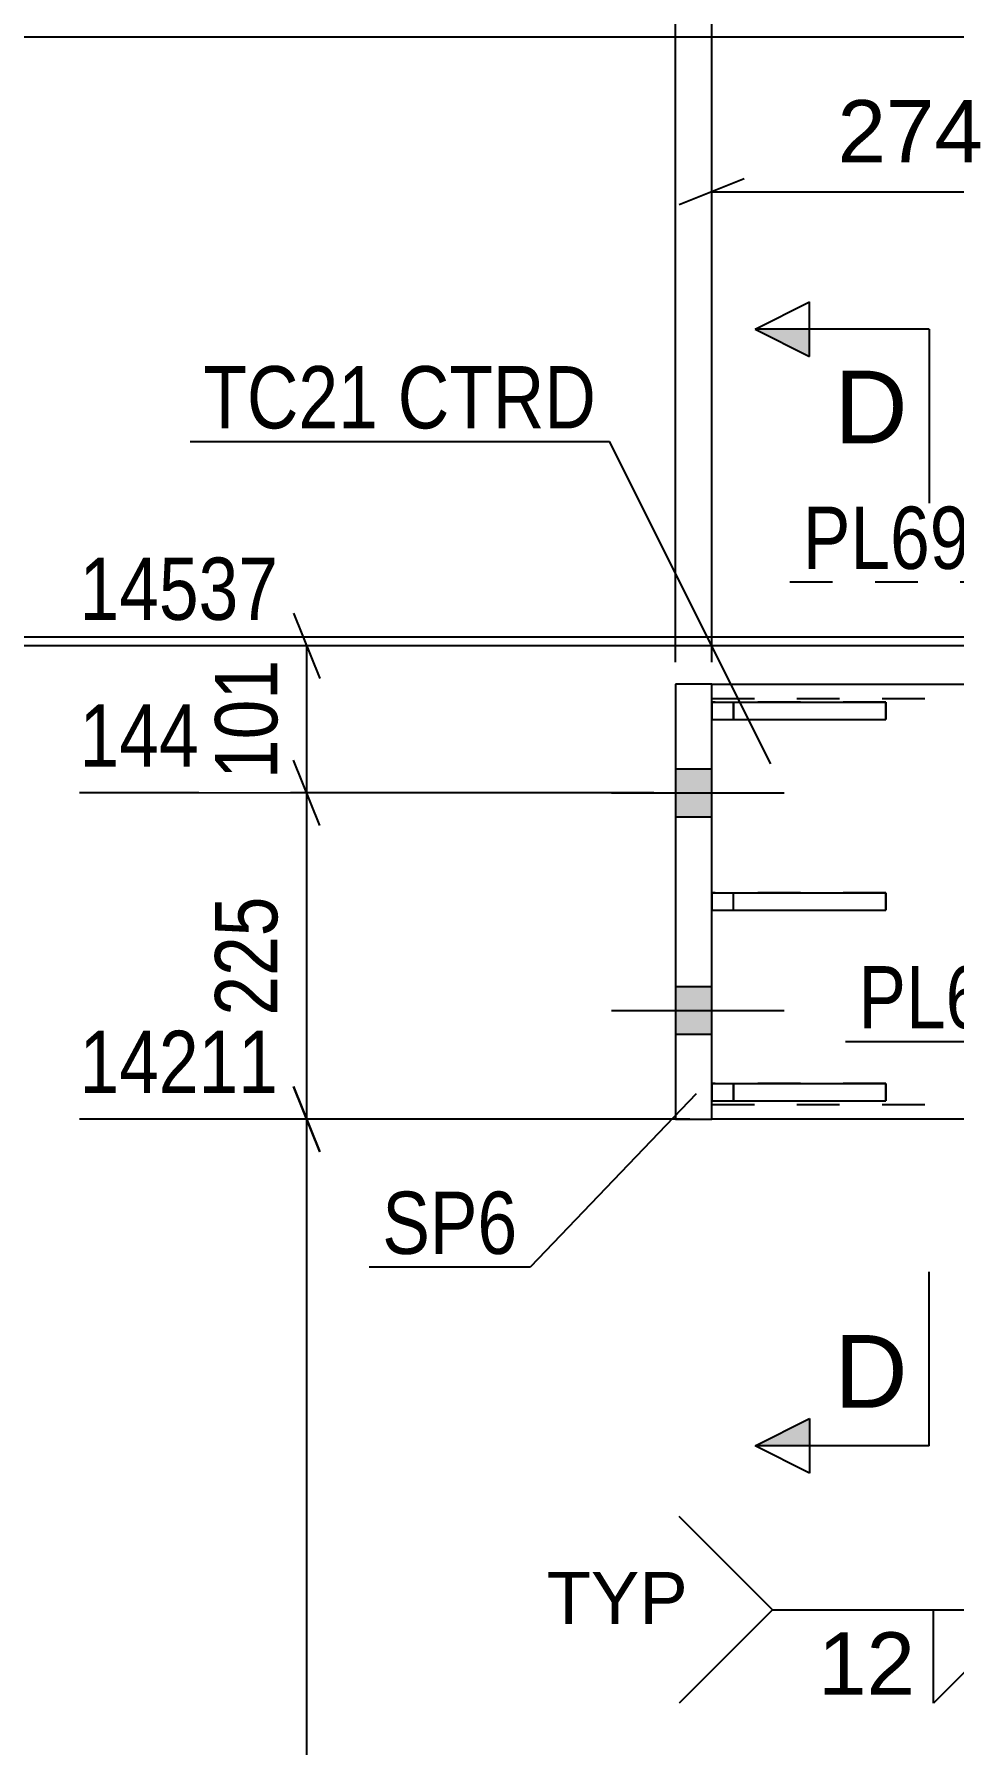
# Model space of a CAD drawing. Header units: millimetres. Extents: x -135 to 706, y -238 to 356.
# Drawn here: x -79.5 to -37.2, y 237.5 to 316.1 of the extents above; entities that cross this region are included whole.
import ezdxf

# ---------------------------------------------------------------- set-up
doc = ezdxf.new("R2010")
doc.units = ezdxf.units.MM
doc.linetypes.add('DXK_LINE_DOT2', pattern=[3.9198, 1.9599, -1.9599])
doc.styles.add('Arial', font='ARIAL.TTF', dxfattribs={"height": 0.2})
doc.styles.add('Arial Narrow', font='ARIALN.TTF', dxfattribs={"height": 0.2})

# ---------------------------------------------------------------- blocks, each defined once
blk = doc.blocks.new('Bolt-284933639-1231 - 1225')
at = {"linetype": 'Continuous'}
for points in [[(-50, 282.335), (-50, 280.135), (-48.334, 280.135), (-48.334, 282.335)], [(-50, 282.335), (-50, 280.135), (-48.334, 280.135), (-48.334, 282.335)], [(-50, 272.335), (-50, 270.135), (-48.334, 270.135), (-48.334, 272.335)], [(-50, 272.335), (-50, 270.135), (-48.334, 270.135), (-48.334, 272.335)]]:
    blk.add_hatch(color=1, dxfattribs=at).paths.add_polyline_path(points)
at = {"color": 1, "linetype": 'Continuous'}
for p, q in [((-50, 282.335), (-48.334, 282.335)), ((-50, 282.335), (-48.334, 282.335)), ((-52.934, 281.235), (-45, 281.235)), ((-52.934, 281.235), (-45, 281.235)), ((-50, 280.135), (-48.334, 280.135)), ((-50, 280.135), (-48.334, 280.135)), ((-50, 272.335), (-48.334, 272.335)), ((-50, 272.335), (-48.334, 272.335)), ((-52.934, 271.235), (-45, 271.235)), ((-52.934, 271.235), (-45, 271.235)), ((-50, 270.135), (-48.334, 270.135)), ((-50, 270.135), (-48.334, 270.135))]:
    blk.add_line(p, q, dxfattribs=at)
blk = doc.blocks.new('Part-284933639-1450 - 1225')
at = {"color": 2, "linetype": 'Continuous'}
for p, q in [((-48.334, 286.235), (-50, 286.235)), ((-50, 286.235), (-50, 266.235)), ((-48.334, 266.235), (-48.334, 286.235)), ((-50, 266.235), (-48.334, 266.235))]:
    blk.add_line(p, q, dxfattribs=at)
blk = doc.blocks.new('Part-284933639-1270 - 1225')
at = {"color": 7, "linetype": 'DXK_LINE_DOT2'}
for p, q in [((-40.334, 285.402), (-48.334, 285.402)), ((-48.334, 285.402), (-48.334, 284.602)), ((-47.334, 285.402), (-47.334, 284.602)), ((-40.334, 284.602), (-40.334, 285.402)), ((-48.334, 284.602), (-40.334, 284.602))]:
    blk.add_line(p, q, dxfattribs=at)
blk = doc.blocks.new('Part-284933639-1271 - 1225')
at = {"color": 7, "linetype": 'DXK_LINE_DOT2'}
for p, q in [((-40.334, 276.635), (-48.334, 276.635)), ((-48.334, 276.635), (-48.334, 275.835)), ((-47.334, 275.835), (-47.334, 276.635)), ((-40.334, 275.835), (-40.334, 276.635)), ((-48.334, 275.835), (-40.334, 275.835))]:
    blk.add_line(p, q, dxfattribs=at)
blk = doc.blocks.new('Part-284933639-1272 - 1225')
at = {"color": 7, "linetype": 'DXK_LINE_DOT2'}
for p, q in [((-40.334, 267.869), (-48.334, 267.869)), ((-48.334, 267.869), (-48.334, 267.069)), ((-47.334, 267.869), (-47.334, 267.069)), ((-40.334, 267.069), (-40.334, 267.869)), ((-48.334, 267.069), (-40.334, 267.069))]:
    blk.add_line(p, q, dxfattribs=at)
blk = doc.blocks.new('Part-284933639-1273 - 1225')
at = {"color": 2, "linetype": 'Continuous'}
for p, q in [((-48.334, 285.402), (-40.334, 285.402)), ((-48.334, 285.402), (-48.334, 284.602)), ((-40.334, 285.402), (-40.334, 284.602)), ((-48.334, 284.602), (-40.334, 284.602))]:
    blk.add_line(p, q, dxfattribs=at)
at = {"color": 7, "linetype": 'DXK_LINE_DOT2'}
blk.add_line((-47.334, 284.602), (-47.334, 285.402), dxfattribs=at)
blk = doc.blocks.new('Part-284933639-1274 - 1225')
at = {"color": 2, "linetype": 'Continuous'}
for p, q in [((-48.334, 276.635), (-40.334, 276.635)), ((-48.334, 276.635), (-48.334, 275.835)), ((-40.334, 276.635), (-40.334, 275.835)), ((-48.334, 275.835), (-40.334, 275.835))]:
    blk.add_line(p, q, dxfattribs=at)
at = {"color": 7, "linetype": 'DXK_LINE_DOT2'}
blk.add_line((-47.334, 275.835), (-47.334, 276.635), dxfattribs=at)
blk = doc.blocks.new('Part-284933639-1275 - 1225')
at = {"color": 2, "linetype": 'Continuous'}
for p, q in [((-48.334, 267.869), (-40.334, 267.869)), ((-48.334, 267.869), (-48.334, 267.069)), ((-40.334, 267.869), (-40.334, 267.069)), ((-48.334, 267.069), (-40.334, 267.069))]:
    blk.add_line(p, q, dxfattribs=at)
at = {"color": 7, "linetype": 'DXK_LINE_DOT2'}
blk.add_line((-47.334, 267.069), (-47.334, 267.869), dxfattribs=at)
blk = doc.blocks.new('Part-284933639-1486 - 1225')
at = {"color": 2, "linetype": 'Continuous'}
for p, q in [((-48.334, 286.235), (-30.098, 286.235)), ((-16.667, 266.235), (-48.334, 266.235))]:
    blk.add_line(p, q, dxfattribs=at)
at = {"color": 7, "linetype": 'DXK_LINE_DOT2'}
for p, q in [((-48.334, 266.235), (-48.334, 286.235)), ((-30.098, 286.235), (-16.667, 286.235)), ((-16.667, 286.235), (-16.667, 266.235)), ((-48.334, 285.569), (-16.667, 285.569)), ((-48.334, 266.902), (-16.667, 266.902))]:
    blk.add_line(p, q, dxfattribs=at)
blk = doc.blocks.new('StraightDimension-284933639-12850 - 1225')
at = {"color": 7, "linetype": 'Continuous'}
for p, q in [((-48.334, 287.235), (-48.334, 311.708)), ((-30.098, 285.801), (-30.098, 311.708)), ((-46.834, 309.458), (-49.834, 308.258)), ((-31.598, 308.258), (-28.598, 309.458)), ((-48.334, 308.858), (-30.098, 308.858))]:
    blk.add_line(p, q, dxfattribs=at)
at = {"color": 0}
blk.add_wipeout([(-35.28, 309.608), (-35.28, 313.808), (-43.151, 313.808), (-43.151, 309.608)], dxfattribs=at)
at = {"color": 3, "style": 'Arial'}
blk.add_text('274', height=2.8652, dxfattribs=at).set_placement((-42.551, 310.208))
blk = doc.blocks.new('StraightDimension-284933639-12275 - 1225')
at = {"color": 7, "linetype": 'Continuous'}
for p, q in [((-48.334, 287.235), (-48.334, 334.399)), ((-16.667, 287.612), (-16.667, 334.399)), ((-46.834, 332.149), (-49.834, 330.949)), ((-18.167, 330.949), (-15.167, 332.149)), ((-48.334, 331.549), (-16.667, 331.549))]:
    blk.add_line(p, q, dxfattribs=at)
at = {"color": 0}
blk.add_wipeout([(-28.565, 332.299), (-28.565, 336.499), (-36.436, 336.499), (-36.436, 332.299)], dxfattribs=at)
at = {"color": 3, "style": 'Arial'}
blk.add_text('475', height=2.8652, dxfattribs=at).set_placement((-35.836, 332.899))
blk = doc.blocks.new('StraightDimension-284933639-12276 - 1225')
at = {"color": 7, "linetype": 'Continuous'}
for p, q in [((-50, 287.235), (-50, 334.399)), ((-48.334, 287.235), (-48.334, 334.399)), ((-51.5, 330.949), (-48.5, 332.149)), ((-46.834, 332.149), (-49.834, 330.949)), ((-50, 331.549), (-56.698, 331.549)), ((-50, 331.549), (-56.698, 331.549)), ((-50, 331.549), (-48.334, 331.549))]:
    blk.add_line(p, q, dxfattribs=at)
at = {"color": 0}
blk.add_wipeout([(-50.525, 332.299), (-50.525, 336.499), (-56.173, 336.499), (-56.173, 332.299)], dxfattribs=at)
at = {"color": 3, "style": 'Arial'}
blk.add_text('25', height=2.8652, dxfattribs=at).set_placement((-55.573, 332.899))
blk = doc.blocks.new('StraightDimension-284933639-12199 - 1225')
at = {"color": 7, "linetype": 'Continuous'}
for p, q in [((-85.771, 288.385), (-85.771, 292.859)), ((-85.771, 288.385), (-85.771, 292.859)), ((-86.371, 289.885), (-85.171, 286.885)), ((-85.171, 286.485), (-86.371, 289.485)), ((-17.333, 288.385), (-88.621, 288.385)), ((-17.667, 287.985), (-88.621, 287.985)), ((-85.771, 287.985), (-85.771, 288.385))]:
    blk.add_line(p, q, dxfattribs=at)
at = {"color": 0}
blk.add_wipeout([(-86.521, 292.334), (-90.721, 292.334), (-90.721, 288.91), (-86.521, 288.91)], dxfattribs=at)
at = {"color": 3, "style": 'Arial'}
blk.add_text('6', height=2.865, rotation=90.00021, dxfattribs=at).set_placement((-87.121, 289.51))
blk = doc.blocks.new('StraightDimension-284933639-12200 - 1225')
at = {"color": 7, "linetype": 'Continuous'}
blk.add_line((-17.667, 287.985), (-88.621, 287.985), dxfattribs=at)
blk = doc.blocks.new('StraightDimension-284933639-1706 - 1225')
at = {"color": 7, "linetype": 'Continuous'}
for p, q in [((-66.35, 264.735), (-67.55, 267.735)), ((-49.334, 266.235), (-77.391, 266.235)), ((-66.95, 76.984), (-66.95, 266.235))]:
    blk.add_line(p, q, dxfattribs=at)
at = {"color": 0, "linetype": 'Continuous'}
blk.add_wipeout([(-67.65, 266.835), (-67.65, 271.035), (-77.991, 271.035), (-77.991, 266.835)], dxfattribs=at)
at = {"color": 3, "linetype": 'Continuous', "style": 'Arial Narrow'}
blk.add_text('14211', height=2.8633, dxfattribs=at).set_placement((-77.391, 267.435))
blk = doc.blocks.new('StraightDimension-284933639-1713 - 1225')
at = {"color": 7, "linetype": 'Continuous'}
for p, q in [((-66.35, 279.735), (-67.55, 282.735)), ((-51, 281.235), (-77.391, 281.235)), ((-66.95, 266.235), (-66.95, 281.235)), ((-67.55, 267.735), (-66.35, 264.735)), ((-49.334, 266.235), (-77.391, 266.235))]:
    blk.add_line(p, q, dxfattribs=at)
at = {"color": 0}
blk.add_wipeout([(-67.7, 277.078), (-71.9, 277.078), (-71.9, 270.393), (-67.7, 270.393)], dxfattribs=at)
at = {"color": 3, "style": 'Arial Narrow'}
blk.add_text('225', height=2.8633, rotation=90.00021, dxfattribs=at).set_placement((-68.3, 270.993))
at = {"color": 0, "linetype": 'Continuous'}
blk.add_wipeout([(-67.65, 281.835), (-67.65, 286.035), (-77.991, 286.035), (-77.991, 281.835)], dxfattribs=at)
at = {"color": 3, "linetype": 'Continuous', "style": 'Arial Narrow'}
blk.add_text('14436', height=2.8633, dxfattribs=at).set_placement((-77.391, 282.435))
blk = doc.blocks.new('StraightDimension-284933639-1720 - 1225')
at = {"color": 7, "linetype": 'Continuous'}
for p, q in [((-67.55, 289.485), (-66.35, 286.485)), ((-17.667, 287.985), (-77.391, 287.985)), ((-66.95, 281.235), (-66.95, 287.985)), ((-66.35, 279.735), (-67.55, 282.735)), ((-51, 281.235), (-77.391, 281.235))]:
    blk.add_line(p, q, dxfattribs=at)
at = {"color": 0, "linetype": 'Continuous'}
blk.add_wipeout([(-67.65, 288.585), (-67.65, 292.785), (-77.991, 292.785), (-77.991, 288.585)], dxfattribs=at)
at = {"color": 0}
blk.add_wipeout([(-67.7, 287.952), (-71.9, 287.952), (-71.9, 281.268), (-67.7, 281.268)], dxfattribs=at)
at = {"color": 3, "linetype": 'Continuous', "style": 'Arial Narrow'}
blk.add_text('14537', height=2.8633, dxfattribs=at).set_placement((-77.391, 289.185))
at = {"color": 3, "style": 'Arial Narrow'}
blk.add_text('101', height=2.8633, rotation=90.00021, dxfattribs=at).set_placement((-68.3, 281.868))
blk = doc.blocks.new('StraightDimension-284933639-19487 - 1225')
at = {"color": 7, "linetype": 'Continuous'}
blk.add_line((-3.046, 315.976), (-104.894, 315.976), dxfattribs=at)
blk = doc.blocks.new('WeldMark-284933639-2078 - 1225')
at = {"linetype": 'Continuous'}
blk.add_hatch(color=30, dxfattribs=at).paths.add_polyline_path([(-18.902, 264.098), (-16.667, 266.235), (-17.633, 263.298)])
at = {"color": 30, "linetype": 'Continuous'}
for p in [(-16.667, 266.235), (-45.543, 243.681)]:
    blk.add_line(p, (-30.896, 243.681), dxfattribs=at)
at = {"color": 3, "linetype": 'Continuous'}
for p, q in [((-45.543, 243.681), (-49.829, 247.967)), ((-45.543, 243.681), (-49.829, 239.395)), ((-38.139, 243.681), (-33.853, 243.681)), ((-33.853, 243.681), (-38.139, 239.395)), ((-38.139, 239.395), (-38.139, 243.681))]:
    blk.add_line(p, q, dxfattribs=at)
for start, end in [(90, 270), (270, 90)]:
    blk.add_arc((-30.896, 243.681), 1.5, start, end, dxfattribs=at)
at = {"color": 0}
blk.add_wipeout([(-38.796, 239.581), (-38.796, 242.981), (-43.643, 242.981), (-43.643, 239.581)], dxfattribs=at)
at = {"color": 3, "style": 'Arial'}
blk.add_text('12', height=2.8652, dxfattribs=at).set_placement((-43.443, 239.781))
at = {"color": 0, "linetype": 'Continuous'}
blk.add_wipeout([(-49.443, 243.031), (-49.443, 245.531), (-55.923, 245.531), (-55.923, 243.031)], dxfattribs=at)
blk.add_wipeout([(-49.443, 243.031), (-49.443, 245.531), (-55.923, 245.531), (-55.923, 243.031)], dxfattribs=at)
at = {"color": 3, "linetype": 'Continuous', "style": 'Arial'}
blk.add_text('TYP', height=2.3877, dxfattribs=at).set_placement((-55.923, 243.031))
blk = doc.blocks.new('Mark-284933639-1446 - 1225')
at = {"color": 30, "linetype": 'Continuous'}
for p in [(-49.044, 267.405), (-64.075, 259.439)]:
    blk.add_line(p, (-56.664, 259.439), dxfattribs=at)
at = {"color": 0}
blk.add_wipeout([(-57.264, 260.039), (-57.264, 263.039), (-63.475, 263.039), (-63.475, 260.039)], dxfattribs=at)
blk.add_wipeout([(-57.264, 260.039), (-57.264, 263.039), (-63.475, 263.039), (-63.475, 260.039)], dxfattribs=at)
at = {"color": 3, "style": 'Arial Narrow'}
blk.add_text('SP6', height=2.8633, dxfattribs=at).set_placement((-63.475, 260.039))
blk = doc.blocks.new('Mark-284933639-1482 - 1225')
at = {"color": 30, "linetype": 'Continuous'}
for p in [(-72.301, 297.385), (-45.611, 282.571)]:
    blk.add_line(p, (-53.039, 297.385), dxfattribs=at)
at = {"color": 0}
for points in [[(-63.665, 297.985), (-63.665, 300.985), (-71.701, 300.985), (-71.701, 297.985)], [(-53.639, 297.985), (-53.639, 300.985), (-62.765, 300.985), (-62.765, 297.985)]]:
    blk.add_wipeout(points, dxfattribs=at)
for points in [[(-63.665, 297.985), (-63.665, 300.985), (-71.701, 300.985), (-71.701, 297.985)], [(-53.639, 297.985), (-53.639, 300.985), (-62.765, 300.985), (-62.765, 297.985)]]:
    blk.add_wipeout(points, dxfattribs=at)
at = {"color": 3, "style": 'Arial Narrow'}
for s, p in [('TC21', (-71.701, 297.985)), ('CTRD', (-62.765, 297.985))]:
    blk.add_text(s, height=2.8633, dxfattribs=at).set_placement(p)
blk = doc.blocks.new('Mark-284933639-1531 - 1225')
at = {"color": 30, "linetype": 'Continuous'}
for p in [(-28.013, 283.034), (-42.191, 269.804)]:
    blk.add_line(p, (-31.487, 269.804), dxfattribs=at)
at = {"color": 0}
blk.add_wipeout([(-32.087, 270.404), (-32.087, 273.404), (-41.591, 273.404), (-41.591, 270.404)], dxfattribs=at)
blk.add_wipeout([(-32.087, 270.404), (-32.087, 273.404), (-41.591, 273.404), (-41.591, 270.404)], dxfattribs=at)
at = {"color": 3, "style": 'Arial Narrow'}
blk.add_text('PL680', height=2.8633, dxfattribs=at).set_placement((-41.591, 270.404))
blk = doc.blocks.new('SectionMark-284933639-2070 - 1225')
at = {"linetype": 'Continuous'}
for points in [[(-43.832, 302.546), (-43.832, 301.296), (-46.332, 302.546)], [(-43.832, 252.468), (-43.832, 251.218), (-46.332, 251.218)]]:
    blk.add_hatch(color=6, dxfattribs=at).paths.add_polyline_path(points)
at = {"color": 6, "linetype": 'Continuous'}
for p, q in [((-46.332, 302.546), (-43.832, 303.796)), ((-43.832, 301.296), (-43.832, 303.796)), ((-38.332, 302.546), (-46.332, 302.546)), ((-46.332, 302.546), (-43.832, 301.296)), ((-38.332, 302.546), (-38.332, 294.546)), ((-38.332, 251.218), (-38.332, 259.218)), ((-46.332, 251.218), (-43.832, 252.468)), ((-43.832, 252.468), (-43.832, 249.968)), ((-38.332, 251.218), (-46.332, 251.218)), ((-43.832, 249.968), (-46.332, 251.218))]:
    blk.add_line(p, q, dxfattribs=at)
at = {"color": 0, "linetype": 'Continuous'}
for points in [[(-39.332, 297.296), (-39.332, 300.796), (-42.703, 300.796), (-42.703, 297.296)], [(-39.332, 252.968), (-39.332, 256.468), (-42.703, 256.468), (-42.703, 252.968)]]:
    blk.add_wipeout(points, dxfattribs=at)
at = {"color": 3, "linetype": 'Continuous', "style": 'Arial'}
for p in [(-42.703, 297.296), (-42.703, 252.968)]:
    blk.add_text('D', height=3.343, dxfattribs=at).set_placement(p)
blk = doc.blocks.new('Mark-284933639-4768 - 1225')
at = {"color": 30, "linetype": 'DXK_LINE_DOT2'}
for p in [(-44.746, 290.926), (-29.719, 284.658)]:
    blk.add_line(p, (-34.042, 290.926), dxfattribs=at)
at = {"color": 0}
blk.add_wipeout([(-34.642, 291.526), (-34.642, 294.526), (-44.146, 294.526), (-44.146, 291.526)], dxfattribs=at)
blk.add_wipeout([(-34.642, 291.526), (-34.642, 294.526), (-44.146, 294.526), (-44.146, 291.526)], dxfattribs=at)
at = {"color": 3, "style": 'Arial Narrow'}
blk.add_text('PL697', height=2.8633, dxfattribs=at).set_placement((-44.146, 291.526))

msp = doc.modelspace()

# ---------------------------------------------------------------- block references
for name in ['Part-284933639-1450 - 1225', 'Part-284933639-1486 - 1225', 'Part-284933639-1270 - 1225', 'Part-284933639-1273 - 1225', 'Bolt-284933639-1231 - 1225', 'Part-284933639-1271 - 1225', 'Part-284933639-1274 - 1225', 'Part-284933639-1272 - 1225', 'Part-284933639-1275 - 1225']:
    msp.add_blockref(name, (0, 0))

# ---------------------------------------------------------------- next in the draw order: block references
msp.add_blockref('StraightDimension-284933639-12850 - 1225', (0, 0))

# ---------------------------------------------------------------- next in the draw order: block references
msp.add_blockref('StraightDimension-284933639-12275 - 1225', (0, 0))

# ---------------------------------------------------------------- next in the draw order: block references
msp.add_blockref('StraightDimension-284933639-12276 - 1225', (0, 0))

# ---------------------------------------------------------------- next in the draw order: block references
msp.add_blockref('StraightDimension-284933639-12199 - 1225', (0, 0))

# ---------------------------------------------------------------- next in the draw order: block references
msp.add_blockref('StraightDimension-284933639-12200 - 1225', (0, 0))

# ---------------------------------------------------------------- next in the draw order: block references
msp.add_blockref('StraightDimension-284933639-1706 - 1225', (0, 0))

# ---------------------------------------------------------------- next in the draw order: block references
msp.add_blockref('StraightDimension-284933639-1713 - 1225', (0, 0))

# ---------------------------------------------------------------- next in the draw order: block references
msp.add_blockref('StraightDimension-284933639-1720 - 1225', (0, 0))

# ---------------------------------------------------------------- next in the draw order: block references
msp.add_blockref('StraightDimension-284933639-19487 - 1225', (0, 0))

# ---------------------------------------------------------------- next in the draw order: block references
for name in ['Mark-284933639-1482 - 1225', 'Mark-284933639-1531 - 1225', 'WeldMark-284933639-2078 - 1225']:
    msp.add_blockref(name, (0, 0))

# ---------------------------------------------------------------- next in the draw order: block references
for name in ['SectionMark-284933639-2070 - 1225', 'Mark-284933639-1446 - 1225']:
    msp.add_blockref(name, (0, 0))

# ---------------------------------------------------------------- next in the draw order: block references
msp.add_blockref('Mark-284933639-4768 - 1225', (0, 0))

doc.saveas('drawing.dxf')
